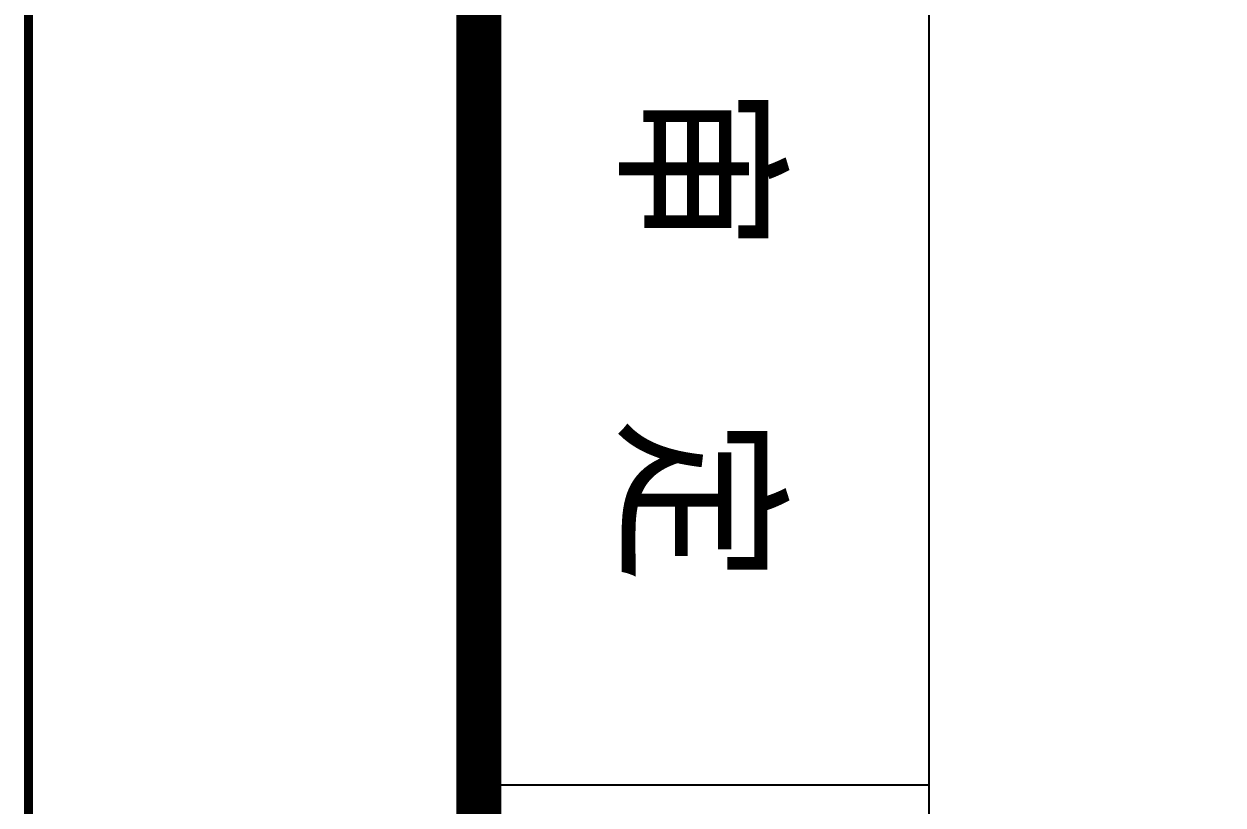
# Model space of a CAD drawing. Extents: x -124594 to 516503, y -3148 to 203159.
# Drawn here: x -58609 to -55946, y 159305 to 161039 of the extents above; entities that cross this region are included whole.
import ezdxf
from ezdxf.enums import TextEntityAlignment as Align

# ---------------------------------------------------------------- set-up
doc = ezdxf.new("R2010")
doc.units = 0
doc.header["$LTSCALE"] = 1000
doc.header["$MEASUREMENT"] = 0
for name, color, linetype in [('PUB_TITLE', 4, 'Continuous'), ('图签目录', 255, 'Continuous'), ('打印框线', 7, 'Continuous'), ('标准打印框线2025-06-19-05-44', 7, 'Continuous')]:
    doc.layers.add(name, color=color, linetype=linetype)
doc.styles.get("Standard").update_dxf_attribs({"font": 'gbenor.shx', "bigfont": 'gbcbig.shx'})
doc.styles.add('宋体', font='宋体.ttf')

# ---------------------------------------------------------------- blocks, each defined once
blk = doc.blocks.new('ztwj_202506190545')
for p, q in [((29800, 2000), (58400, 2000)), ((43800, 2000), (43800, 1000))]:
    blk.add_line(p, q)
at = {"style": '宋体', "width": 0.9}
blk.add_text('审  定', height=300, rotation=360, dxfattribs=at).set_placement((42800, 1500), align=Align.MIDDLE)
at = {"layer": '图签目录', "style": '宋体', "width": 0.8}
for tag, p in [('图纸编号', (57108.3, 2513)), ('图纸时间', (48925.4, 1527.6)), ('设计号', (52800, 1500))]:
    blk.add_attdef(tag, text='', height=300, dxfattribs=at).set_placement(p, align=Align.MIDDLE)
at = {"layer": '图签目录', "lineweight": 30, "width": 0.8, "flags": 104}
for tag, p in [('工程名称', (42800, 2492)), ('图纸名称', (50800, 2500)), ('建设单位', (34800, 2466.4))]:
    blk.add_attdef(tag, text='', height=300, dxfattribs=at).set_placement(p, align=Align.MIDDLE_CENTER)
at = {"layer": '图签目录', "style": '宋体', "width": 0.8}
for tag, p in [('65', (54796.6, 1364.2)), ('3', (57096.8, 1346.9))]:
    blk.add_attdef(tag, text='', height=300, dxfattribs=at).set_placement(p, align=Align.CENTER)

msp = doc.modelspace()

# ---------------------------------------------------------------- linework, layer by layer
at = {"layer": 'PUB_TITLE'}
msp.add_lwpolyline([(-58599, 143749), (-16599, 143749), (-16599, 203149), (-58599, 203149)], close=True, dxfattribs=at)
at = {"layer": 'PUB_TITLE', "const_width": 100}
msp.add_lwpolyline([(-57599, 144749), (-17599, 144749), (-17599, 200649), (-57599, 200649)], close=True, dxfattribs=at)
at = {"layer": '打印框线'}
msp.add_lwpolyline([(-58599, 143749), (-58599, 203149), (-16599, 203149), (-16599, 143749)], close=True, dxfattribs=at)
at = {"layer": '标准打印框线2025-06-19-05-44', "const_width": 20}
msp.add_lwpolyline([(-58599, 143749), (-16599, 143749), (-16599, 203149), (-58599, 203149)], close=True, dxfattribs=at)

# ---------------------------------------------------------------- block references
at = {"layer": '打印框线', "rotation": 270}
msp.add_blockref('ztwj_202506190545', (-58599, 203149), dxfattribs=at)

doc.saveas('drawing.dxf')
